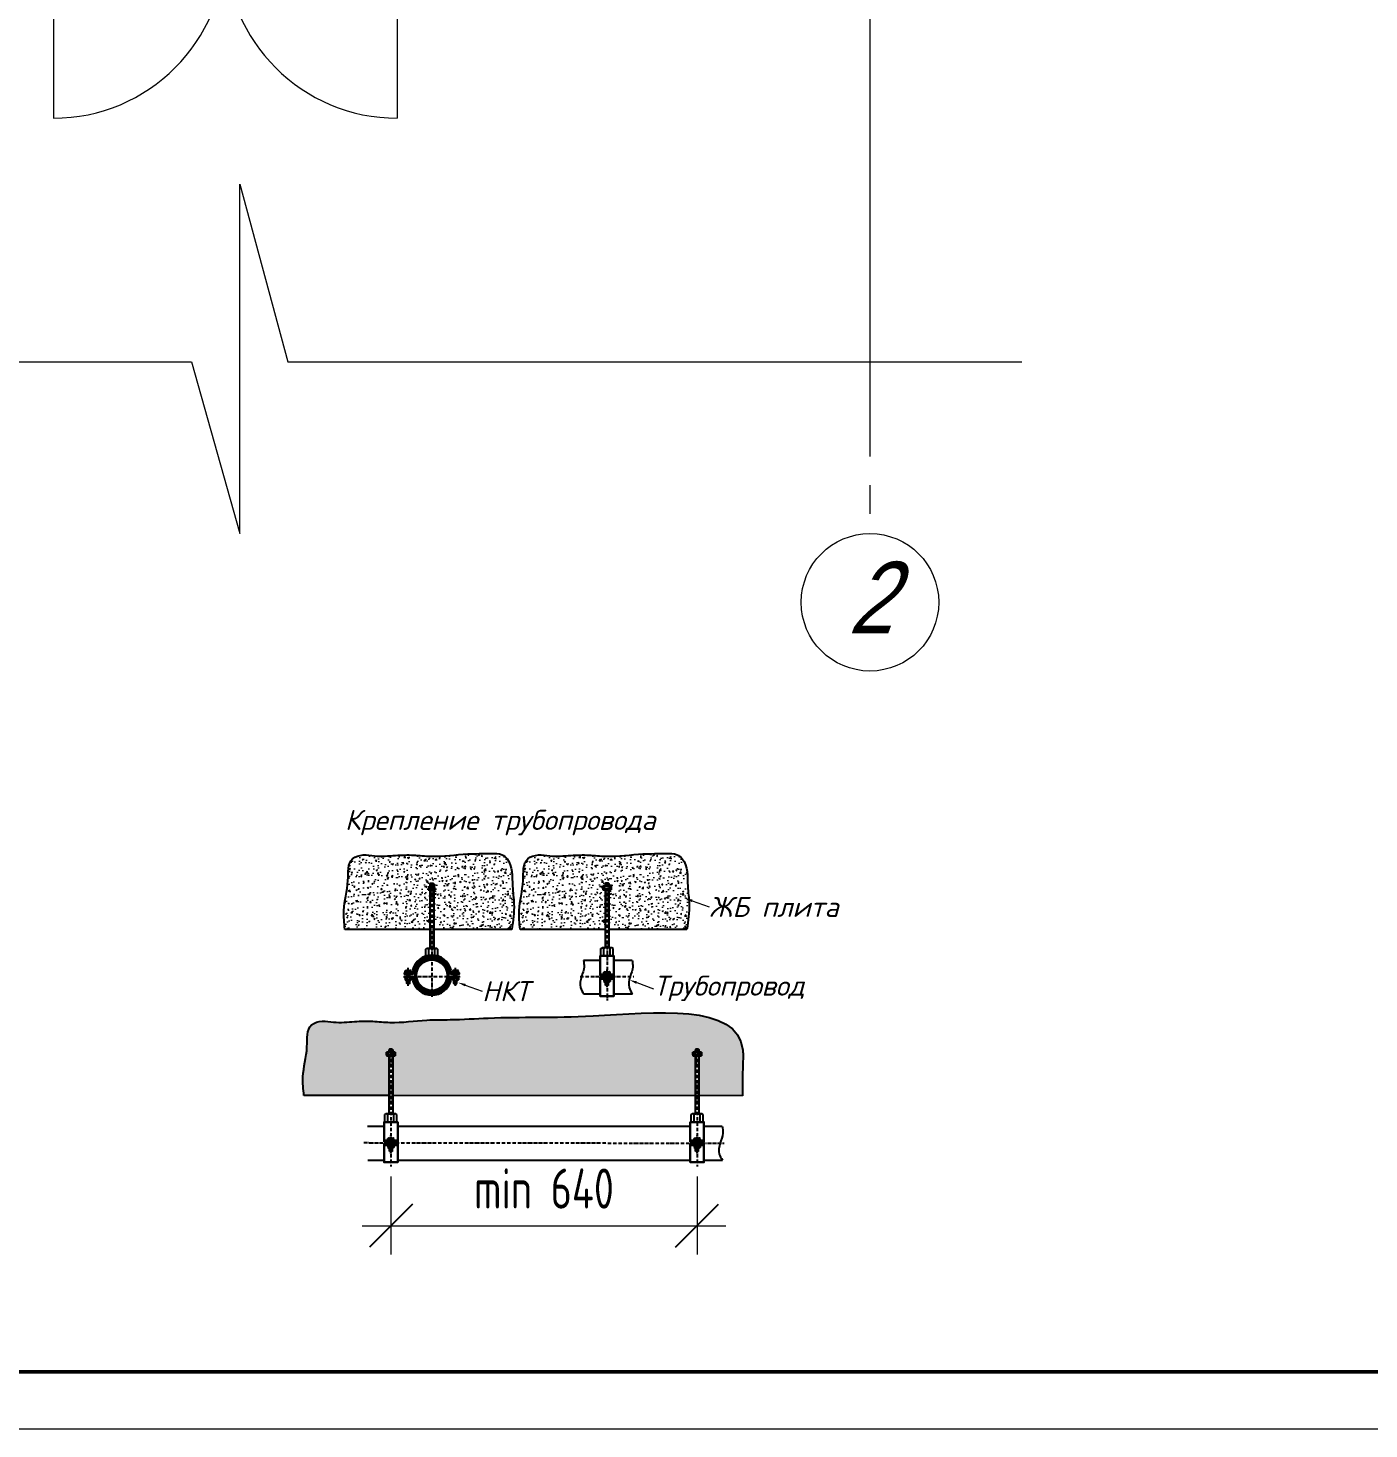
# Model space of a CAD drawing. Header units: millimetres. Extents: x 30169 to 203393, y 1026 to 13462.
# Drawn here: x 60507 to 65188, y 1026 to 5917 of the extents above; entities that cross this region are included whole.
import ezdxf
from ezdxf import colors
from ezdxf.entities.mleader import LeaderData, LeaderLine
from ezdxf.math import Vec2, Vec3

# ---------------------------------------------------------------- set-up
doc = ezdxf.new("R2010")
doc.units = ezdxf.units.MM
for name, pattern in [('ACAD_ISO10W100', [18.5, 12, -3, 0.5, -3]), ('CENTER', [50.8, 31.75, -6.35, 6.35, -6.35]), ('CONTINUA', [0]), ('DASHED', [7, 5, -2, 0]), ('LTYPE_5', [1100, 800, -100, 100, -100])]:
    doc.linetypes.add(name, pattern=pattern)
doc.layers.add('4.4.4._Сэндвич', color=252, linetype='Continuous', lineweight=53)
doc.layers.add('RC-Выноски', color=7, linetype='Continuous', lineweight=0)
for name, color, linetype in [('BORU', 9, 'Continuous'), ('SM_kelepçe', 2, 'Continuous'), ('АГПТ', 7, 'Continuous'), ('ось', 8, 'ACAD_ISO10W100')]:
    doc.layers.add(name, color=color, linetype=linetype)
doc.layers.add('Общий01', color=18, linetype='Continuous', lineweight=13, true_color=0x000000)
doc.layers.add('Стена', color=18, linetype='Continuous', lineweight=50, true_color=0x000000)
doc.styles.add('ARIALUNICODEMS', font='ARIALUNI.ttf')
doc.styles.add('RubezhCAD', font='arial.ttf', dxfattribs={"width": 0.8})
doc.styles.add('simplex', font='simplex.shx', dxfattribs={"width": 0.7})
doc.styles.get("Standard").update_dxf_attribs({"font": 'arial.ttf'})
doc.styles.add('Архитектурный', font='isocpeui.ttf')
doc.dimstyles.new('krilca', dxfattribs={"dimscale": 0, "dimtxt": 180, "dimasz": 150, "dimexe": 100, "dimexo": 50, "dimgap": 60, "dimtad": 1, "dimdec": 0, "dimdsep": 46, "dimtxsty": 'simplex', "dimblk": 'OBLIQUE', "dimcen": 0, "dimdle": 100, "dimclrd": 256, "dimclre": 256, "dimclrt": 256, "dimaunit": 1, "dimadec": 0, "dimazin": 0, "dimtfac": 1, "dimtdec": 0, "dimtmove": 1, "dimatfit": 3, "dimldrblk": 'OPEN30', "dimfxl": 100, "dimlwd": -1, "dimlwe": -1, "dimarcsym": 0})

# ---------------------------------------------------------------- blocks, each defined once
blk = doc.blocks.new('крос2эт')
at = {"layer": 'АГПТ', "color": 252, "lineweight": 15}
for points in [[(-465901.6, 517167.1), (-465901.6, 514565.7), (-466501.5, 514397.8), (-465282.2, 514397.8), (-465901.6, 514229.8), (-465901.6, 510456.7)], [(-470870.9, 510536.5), (-468269.5, 510536.5), (-468101.5, 509936.5), (-468101.5, 511155.9), (-467933.6, 510536.5), (-465371.3, 510536.5)]]:
    blk.add_lwpolyline(points, dxfattribs=at)
at = {"layer": 'Общий01', "color": 252, "linetype": 'LTYPE_5', "lineweight": 15}
blk.add_line((-465901.5, 517605.9), (-465901.5, 509936.5), dxfattribs=at)
at = {"layer": 'Общий01', "color": 252, "linetype": 'Continuous', "lineweight": 15}
blk.add_circle((-465901.5, 509696.6), 239.9, dxfattribs=at)
at = {"layer": 'Стена', "color": 252, "linetype": 'Continuous', "lineweight": 15}
for p, q in [((-468751.5, 511986.6), (-468751.5, 511386.6)), ((-467551.5, 511986.6), (-467551.5, 511386.6))]:
    blk.add_line(p, q, dxfattribs=at)
for centre, start, end in [((-468751.5, 511986.6), 270, 0), ((-467551.5, 511986.6), 180, 270)]:
    blk.add_arc(centre, 600, start, end, dxfattribs=at)
at = {"layer": 'Общий01', "color": 252, "linetype": 'Continuous', "lineweight": 15, "style": 'ARIALUNICODEMS', "oblique": 20, "width": 0.8}
blk.add_text('2', height=250, rotation=360, dxfattribs=at).set_placement((-465979.2, 509587.8))
blk = doc.blocks.new('*U302')
at = {"lineweight": 0}
blk.add_lwpolyline([(-415, -5), (5, -5), (5, 292), (-415, 292)], close=True, dxfattribs=at)
at = {"color": 0, "linetype": 'Continuous', "lineweight": 50}
blk.add_lwpolyline([(-395, 287), (0, 287), (0, 0), (-395, 0)], close=True, dxfattribs=at)
blk = doc.blocks.new('НКТ')
at = {"layer": 'BORU'}
for radius in [533, 485]:
    blk.add_circle((5330585, 929070), radius, dxfattribs=at)
at = {"layer": 'SM_kelepçe', "color": 250, "linetype": 'ByBlock', "ltscale": 0.2}
for p, q in [((5330393, 929895), (5330429, 929916)), ((5330741, 929916), (5330429, 929916)), ((5330777, 929895), (5330741, 929916)), ((5330393, 929645), (5330393, 929895)), ((5330489, 929676), (5330489, 929895)), ((5330681, 929668), (5330681, 929895)), ((5330777, 929645), (5330777, 929895)), ((5329739, 929211), (5329757, 929221)), ((5329739, 929154), (5329739, 929211)), ((5329739, 929154), (5329931, 929154)), ((5329757, 929221), (5329913, 929221)), ((5329787, 929154), (5329787, 929211)), ((5329787, 929034), (5329787, 929106)), ((5329799, 929034), (5329799, 929106)), ((5329871, 929034), (5329871, 929106)), ((5329883, 929155), (5329883, 929211)), ((5329883, 929034), (5329883, 929106)), ((5329931, 929211), (5329913, 929221)), ((5329931, 929154), (5329931, 929211)), ((5329998, 929219), (5329969, 929226)), ((5330062, 929202), (5330033, 929210)), ((5331109, 929202), (5331138, 929210)), ((5331173, 929219), (5331202, 929226)), ((5331239, 929211), (5331257, 929221)), ((5331239, 929154), (5331239, 929211)), ((5331431, 929154), (5331239, 929154)), ((5331413, 929221), (5331257, 929221)), ((5331287, 929155), (5331287, 929211)), ((5331287, 929034), (5331287, 929106)), ((5331299, 929034), (5331299, 929106)), ((5331371, 929034), (5331371, 929106)), ((5331383, 929154), (5331383, 929211)), ((5331383, 929034), (5331383, 929106)), ((5331431, 929211), (5331413, 929221)), ((5331431, 929154), (5331431, 929211)), ((5329739, 928976), (5329757, 928986)), ((5329739, 928976), (5329739, 928920)), ((5329739, 928920), (5329757, 928909)), ((5329913, 928986), (5329757, 928986)), ((5329913, 928909), (5329757, 928909)), ((5329787, 928976), (5329787, 928920)), ((5329787, 928806), (5329787, 928909)), ((5329799, 928794), (5329787, 928806)), ((5329799, 928794), (5329799, 928909)), ((5329871, 928794), (5329799, 928794)), ((5329871, 928794), (5329871, 928909)), ((5329883, 928806), (5329871, 928794)), ((5329883, 928976), (5329883, 928920)), ((5329883, 928806), (5329883, 928909)), ((5329931, 928976), (5329913, 928986)), ((5329931, 928920), (5329913, 928909)), ((5329931, 928976), (5329931, 928920)), ((5329998, 928922), (5329969, 928914)), ((5330062, 928938), (5330033, 928930)), ((5331109, 928938), (5331138, 928930)), ((5331173, 928922), (5331202, 928914)), ((5331239, 928976), (5331257, 928986)), ((5331239, 928976), (5331239, 928920)), ((5331239, 928920), (5331257, 928909)), ((5331257, 928986), (5331413, 928986)), ((5331257, 928909), (5331413, 928909)), ((5331287, 928976), (5331287, 928920)), ((5331287, 928806), (5331287, 928909)), ((5331287, 928806), (5331299, 928794)), ((5331299, 928794), (5331299, 928909)), ((5331299, 928794), (5331371, 928794)), ((5331371, 928794), (5331371, 928909)), ((5331371, 928794), (5331383, 928806)), ((5331383, 928976), (5331383, 928920)), ((5331383, 928806), (5331383, 928909)), ((5331431, 928976), (5331413, 928986)), ((5331431, 928920), (5331413, 928909)), ((5331431, 928976), (5331431, 928920))]:
    blk.add_line(p, q, dxfattribs=at)
at = {"layer": 'SM_kelepçe', "color": 250, "linetype": 'CENTER', "ltscale": 0.2}
for p, q in [((5329835, 928735), (5329835, 929302)), ((5331335, 928735), (5331335, 929302))]:
    blk.add_line(p, q, dxfattribs=at)
at = {"layer": 'SM_kelepçe', "color": 250, "linetype": 'ByBlock', "ltscale": 0.2}
blk.add_lwpolyline([(5331192, 929142), (5331455, 929142), (5331455, 929106), (5331192, 929106, -0.377259), (5331151, 929143, 0.879723), (5330020, 929143, -0.377259), (5329978, 929106), (5329715, 929106), (5329715, 929142), (5329978, 929142, 0.377259), (5329984, 929147, -0.879723), (5331186, 929147, 0.377259)], format="xyb", close=True, dxfattribs=at)
blk.add_lwpolyline([(5331455, 928998), (5331192, 928998, 0.377259), (5331186, 928993, -0.879724), (5329984, 928993, 0.377259), (5329978, 928998), (5329715, 928998), (5329715, 929034), (5329978, 929034, -0.377259), (5330020, 928997, 0.879724), (5331151, 928997, -0.377259), (5331192, 929034), (5331455, 929034), (5331455, 928998)], format="xyb", dxfattribs=at)
for points in [[(5329733, 929154), (5329937, 929154), (5329937, 929142), (5329733, 929142)], [(5331437, 929154), (5331233, 929154), (5331233, 929142), (5331437, 929142)], [(5329733, 928998), (5329937, 928998), (5329937, 928986), (5329733, 928986)], [(5331437, 928998), (5331233, 928998), (5331233, 928986), (5331437, 928986)]]:
    blk.add_lwpolyline(points, close=True, dxfattribs=at)
for centre, radius, start, end in [((5330429, 929819), 97, 51.7868, 90), ((5330585, 929684), 232, 65.5673, 114.4327), ((5330741, 929819), 97, 90, 128.2132), ((5330585, 929070), 636, 14.1825, 165.8174), ((5330585, 929070), 540, 14.1825, 165.8175), ((5329757, 929173), 48.5, 51.7868, 90), ((5329835, 929105), 116, 65.5673, 114.4327), ((5329913, 929173), 48.5, 90, 128.2132), ((5331257, 929173), 48.5, 51.7868, 90), ((5331335, 929105), 116, 65.5673, 114.4327), ((5331413, 929173), 48.5, 90, 128.2132), ((5329757, 928938), 48.5, 51.7868, 90), ((5329757, 928958), 48.5, 270, 308.2132), ((5329835, 928870), 116, 65.5673, 114.4327), ((5329835, 929025), 116, 245.5673, 294.4327), ((5329913, 928938), 48.5, 90, 128.2132), ((5329913, 928958), 48.5, 231.7868, 270), ((5330585, 929070), 636, 194.1825, 345.8175), ((5330585, 929070), 540, 194.1825, 345.8175), ((5331257, 928938), 48.5, 51.7868, 90), ((5331257, 928958), 48.5, 270, 308.2132), ((5331335, 928870), 116, 65.5673, 114.4327), ((5331335, 929025), 116, 245.5673, 294.4327), ((5331413, 928938), 48.5, 90, 128.2132), ((5331413, 928958), 48.5, 231.7868, 270)]:
    blk.add_arc(centre, radius, start, end, dxfattribs=at)
blk = doc.blocks.new('_OBLIQUE')
at = {"color": 0, "linetype": 'ByBlock'}
blk.add_line((-0.5, -0.5), (0.5, 0.5), dxfattribs=at)
blk = doc.blocks.new('*D332')
at = {"layer": 'Defpoints', "color": 0, "linetype": 'Continuous', "transparency": 16777216}
for p in [(61774, 1957.6), (62842.8, 1957.6), (62842.8, 1735.7)]:
    blk.add_point(p, dxfattribs=at)
at = {"layer": 'АГПТ', "color": 42, "linetype": 'Continuous', "lineweight": 5, "transparency": 16777216}
for p, q in [((61774, 1907.6), (61774, 1635.7)), ((62842.8, 1907.6), (62842.8, 1635.7)), ((61674, 1735.7), (62942.8, 1735.7))]:
    blk.add_line(p, q, dxfattribs=at)
at = {"layer": 'АГПТ', "color": 42, "linetype": 'Continuous', "lineweight": 5, "transparency": 16777216, "xscale": 150, "yscale": 150, "zscale": 150, "rotation": 180}
blk.add_blockref('_OBLIQUE', (61774, 1735.7), dxfattribs=at)
at = {"layer": 'АГПТ', "color": 42, "linetype": 'Continuous', "lineweight": 5, "transparency": 16777216, "xscale": 150, "yscale": 150, "zscale": 150}
blk.add_blockref('_OBLIQUE', (62842.8, 1735.7), dxfattribs=at)
at = {"layer": 'АГПТ', "color": 42, "linetype": 'Continuous', "lineweight": 5, "transparency": 16777216, "insert": (62308.4, 1865.7), "char_height": 180, "attachment_point": 5, "style": 'simplex'}
blk.add_mtext('{\\H0.77778x;min 640}', dxfattribs=at)
blk = doc.blocks.new('_Open30')
at = {"color": 0, "linetype": 'ByBlock', "lineweight": -2}
for p, q in [((-1, 0.268), (0, 0)), ((0, 0), (-1, -0.268)), ((0, 0), (-1, 0))]:
    blk.add_line(p, q, dxfattribs=at)
blk = doc.blocks.new('монтBTH')
at = {"layer": 'RC-Выноски'}
ml = blk.add_multileader_mtext('Standard', dxfattribs=at)
ml.set_content('плита перекрытия', color=256, style='RubezhCAD')
ml.set_leader_properties()
ml.build(insert=Vec2(0, 0))
ml.multileader.update_dxf_attribs({"text_left_attachment_type": 2, "dogleg_length": 2, "arrow_head_size": 400, "scale": 100})
ctx = ml.context
ctx.base_point, ctx.scale, ctx.char_height, ctx.arrow_head_size, ctx.landing_gap_size, ctx.plane_origin = Vec3(4840785, -930815), 100, 250, 400, 100, Vec3(4361989, -1118802)
ctx.left_attachment, ctx.text_align_type = 2, 1
notes = []
notes.append((ctx, [(1, (1, 1, 0), (4843511, -930815), (-1, 0), 200, [(0, [(4843857, -932126)], 0, [])])]))
ctx.mtext.insert, ctx.mtext.width, ctx.mtext.alignment, ctx.mtext.flow_direction = Vec3(4842048, -930655), 2861.91, 2, 5
ml = blk.add_multileader_mtext('Standard', dxfattribs=at)
ml.set_content('труба гофрированная', color=256, style='RubezhCAD')
ml.set_leader_properties()
ml.build(insert=Vec2(0, 0))
ml.multileader.update_dxf_attribs({"text_left_attachment_type": 2, "dogleg_length": 2, "arrow_head_size": 400, "scale": 100})
ctx = ml.context
ctx.base_point, ctx.scale, ctx.char_height, ctx.arrow_head_size, ctx.landing_gap_size, ctx.plane_origin = Vec3(4840290, -934409), 100, 250, 400, 100, Vec3(4361989, -1122393)
ctx.left_attachment, ctx.text_align_type = 2, 1
notes.append((ctx, [(1, (1, 1, 0), (4843511, -934406), (-1, 0), 200, [(0, [(4843857, -933478)], 0, [])])]))
ctx.mtext.insert, ctx.mtext.width, ctx.mtext.alignment, ctx.mtext.flow_direction = Vec3(4841800, -934244), 2861.91, 2, 5
ml = blk.add_multileader_mtext('Standard', dxfattribs=at)
ml.set_content('скоба крепежная', color=256, style='RubezhCAD')
ml.set_leader_properties()
ml.build(insert=Vec2(0, 0))
ml.multileader.update_dxf_attribs({"text_left_attachment_type": 2, "dogleg_length": 2, "arrow_head_size": 400, "scale": 100})
ctx = ml.context
ctx.base_point, ctx.scale, ctx.char_height, ctx.arrow_head_size, ctx.landing_gap_size, ctx.plane_origin = Vec3(4840942, -935134), 100, 250, 400, 100, Vec3(4361989, -1123118)
ctx.left_attachment, ctx.text_align_type = 2, 1
notes.append((ctx, [(1, (1, 1, 0), (4843511, -935131), (-1, 0), 200, [(0, [(4844253, -933754)], 0, [])])]))
ctx.mtext.insert, ctx.mtext.width, ctx.mtext.alignment, ctx.mtext.flow_direction = Vec3(4842127, -934971), 2861.91, 2, 5
ml = blk.add_multileader_mtext('Standard', dxfattribs=at)
ml.set_content('Извещатель пожарный дымовой', color=256, style='RubezhCAD')
ml.set_leader_properties()
ml.build(insert=Vec2(0, 0))
ml.multileader.update_dxf_attribs({"text_left_attachment_type": 2, "dogleg_length": 2, "arrow_head_size": 400, "scale": 100})
ctx = ml.context
ctx.base_point, ctx.scale, ctx.char_height, ctx.arrow_head_size, ctx.landing_gap_size, ctx.plane_origin = Vec3(4844143, -935339), 100, 250, 400, 100, Vec3(4365549, -1123118)
ctx.left_attachment, ctx.text_align_type = 2, 1
notes.append((ctx, [(1, (1, 1, 0), (4847071, -935131), (-1, 0), 200, [(0, [(4846626, -933853)], 0, [])])]))
ctx.mtext.insert, ctx.mtext.width, ctx.mtext.alignment, ctx.mtext.flow_direction = Vec3(4845507, -934971), 2861.91, 2, 5
for ctx, leaders in notes:
    for number, flags, end, landing, length, lines in leaders:
        leader = LeaderData()
        leader.index, (leader.has_last_leader_line, leader.has_dogleg_vector, leader.attachment_direction) = number, flags
        leader.last_leader_point, leader.dogleg_vector, leader.dogleg_length = Vec3(end), Vec3(landing), length
        for number, points, colour, breaks in lines:
            line = LeaderLine()
            line.index, line.vertices, line.color, line.breaks = number, Vec3.list(points), colors.encode_raw_color(colour), breaks
            leader.lines.append(line)
        ctx.leaders.append(leader)

msp = doc.modelspace()

# ---------------------------------------------------------------- hatches: boundary and pattern name
at = {"layer": 'АГПТ', "linetype": 'ByBlock', "lineweight": 5, "true_color": 0x636466}
h = msp.add_hatch(dxfattribs=at)
h.set_pattern_fill('AR-CONC', color=251, scale=6.5856)
h.set_pattern_definition([(50, (-221993.73, -54973.2), (47.2358866, -4.1326046), [4.9392, -54.3312]), (355, (-221993.73, -54973.2), (-9.137608, 49.536365), [3.95136, -43.46496]), (100.451444, (-221989.792, -54973.545), (38.0982786, 45.40376), [4.197674, -46.174415]), (46.1842, (-221993.73, -54960.03), (70.284245, -10.900438), [7.4088, -81.4968]), (96.635635, (-221987.87, -54960.94), (61.553097, 64.151555), [6.296515, -69.261661]), (351.184164, (-221993.73, -54960.03), (61.553097, 64.151555), [5.92704, -65.19744]), (21, (-221987.143, -54963.323), (39.309911, -26.5148697), [4.9392, -54.3312]), (326, (-221987.143, -54963.323), (16.0237745, 47.755481), [3.95136, -43.46496]), (71.451445, (-221983.867, -54965.53), (55.333685, 21.2406116), [4.197674, -46.174415]), (37.5, (-221993.729, -54973.201), (0.8007994, 21.9230576), [0, -42.938112, 0, -44.12352, 0, -43.6296]), (7.5, (-221993.729, -54973.2), (17.3247075, 25.9743777), [0, -25.156992, 0, -41.950272, 0, -16.62864]), (327.5, (-222008.415, -54973.201), (35.1554104, -1.4853736), [0, -16.464, 0, -51.36768, 0, -68.16096]), (317.5, (-222015, -54973.2), (38.4063084, 6.5925137), [0, -21.4032, 0, -34.113408, 0, -48.40416])])
edge = h.paths.add_edge_path()
edge.add_spline(control_points=[(62196.1, 2770.5), (62200.4, 2800.3), (62207.6, 2850.7), (62194.6, 2931.3), (62201, 3000.2), (62158.1, 3036.7), (62108.2, 3034.4), (62026.9, 3036), (61936.4, 3021), (61852.6, 3031.5), (61787.2, 3029), (61727.6, 3023.2), (61678.2, 3033.6), (61620.6, 3016.8), (61629.7, 2926.1), (61605.3, 2850.4), (61611.2, 2792.6), (61613.5, 2770.5)], knot_values=[0, 0, 0, 0, 813.20614, 1373.258786, 2267.598019, 2471.230575, 2825.518475, 3562.642134, 4740.096528, 5283.9821, 5863.401899, 6530.876351, 6895.046853, 7253.742669, 7962.297044, 8925.692749, 9523.839722, 9523.839722, 9523.839722, 9523.839722], degree=3, periodic=0)
edge.add_line((61613.5, 2770.5), (61910.2, 2770.5))
edge.add_line((61910.2, 2770.5), (61910.2, 2908.8))
edge.add_line((61910.2, 2908.8), (61904, 2908.8))
edge.add_line((61904, 2908.8), (61904, 2912.8))
edge.add_line((61904, 2912.8), (61908, 2912.8))
edge.add_line((61908, 2912.8), (61908, 2920.8))
edge.add_line((61908, 2920.8), (61910.2, 2920.8))
edge.add_line((61910.2, 2920.8), (61910.2, 2929))
edge.add_line((61910.2, 2929), (61911.9, 2930.7))
edge.add_line((61911.9, 2930.7), (61921.8, 2930.7))
edge.add_line((61921.8, 2930.7), (61923.4, 2929))
edge.add_line((61923.4, 2929), (61923.4, 2920.8))
edge.add_line((61923.4, 2920.8), (61925.6, 2920.8))
edge.add_line((61925.6, 2920.8), (61925.6, 2912.8))
edge.add_line((61925.6, 2912.8), (61929.6, 2912.8))
edge.add_line((61929.6, 2912.8), (61929.6, 2908.8))
edge.add_line((61929.6, 2908.8), (61923.4, 2908.8))
edge.add_line((61923.4, 2908.8), (61923.4, 2770.5))
edge.add_line((61923.4, 2770.5), (62196.1, 2770.5))
h = msp.add_hatch(dxfattribs=at)
h.set_pattern_fill('AR-CONC', color=251, scale=6.5856)
h.set_pattern_definition([(50, (-221382.257, -54973.2), (47.2358866, -4.1326046), [4.9392, -54.3312]), (355, (-221382.257, -54973.2), (-9.137608, 49.536365), [3.95136, -43.46496]), (100.451444, (-221378.32, -54973.545), (38.0982786, 45.40376), [4.197674, -46.174415]), (46.1842, (-221382.257, -54960.03), (70.284245, -10.900438), [7.4088, -81.4968]), (96.635635, (-221376.4, -54960.94), (61.553097, 64.151555), [6.296515, -69.261661]), (351.184164, (-221382.26, -54960.03), (61.553097, 64.151555), [5.92704, -65.19744]), (21, (-221375.67, -54963.323), (39.309911, -26.5148697), [4.9392, -54.3312]), (326, (-221375.67, -54963.323), (16.0237745, 47.755481), [3.95136, -43.46496]), (71.451445, (-221372.395, -54965.53), (55.333685, 21.2406116), [4.197674, -46.174415]), (37.5, (-221382.257, -54973.201), (0.8007994, 21.9230576), [0, -42.938112, 0, -44.12352, 0, -43.6296]), (7.5, (-221382.257, -54973.2), (17.3247075, 25.9743777), [0, -25.156992, 0, -41.950272, 0, -16.62864]), (327.5, (-221396.943, -54973.201), (35.1554104, -1.4853736), [0, -16.464, 0, -51.36768, 0, -68.16096]), (317.5, (-221403.528, -54973.2), (38.4063084, 6.5925137), [0, -21.4032, 0, -34.113408, 0, -48.40416])])
edge = h.paths.add_edge_path()
edge.add_line((62519.5, 2920.8), (62521.7, 2920.8))
edge.add_line((62521.7, 2920.8), (62521.7, 2929))
edge.add_line((62521.7, 2929), (62523.4, 2930.7))
edge.add_line((62523.4, 2930.7), (62533.2, 2930.7))
edge.add_line((62533.2, 2930.7), (62534.9, 2929))
edge.add_line((62534.9, 2929), (62534.9, 2920.8))
edge.add_line((62534.9, 2920.8), (62537.1, 2920.8))
edge.add_line((62537.1, 2920.8), (62537.1, 2912.8))
edge.add_line((62537.1, 2912.8), (62541.1, 2912.8))
edge.add_line((62541.1, 2912.8), (62541.1, 2908.8))
edge.add_line((62541.1, 2908.8), (62534.9, 2908.8))
edge.add_line((62534.9, 2908.8), (62534.9, 2770.5))
edge.add_line((62534.9, 2770.5), (62807.5, 2770.5))
edge.add_spline(control_points=[(62807.5, 2770.5), (62811.8, 2800.3), (62819.1, 2850.7), (62806.1, 2931.3), (62812.5, 3000.2), (62769.6, 3036.7), (62719.7, 3034.4), (62638.3, 3036), (62547.9, 3021), (62464, 3031.5), (62398.6, 3029), (62339.1, 3023.2), (62289.7, 3033.6), (62232, 3016.8), (62241.2, 2926.1), (62216.7, 2850.4), (62222.7, 2792.6), (62225, 2770.5)], knot_values=[0, 0, 0, 0, 1355.343567, 2288.764643, 3779.330031, 4118.717625, 4709.197459, 5937.73689, 7900.16088, 8806.636833, 9772.336498, 10884.793919, 11491.744755, 12089.571115, 13270.495074, 14876.154581, 15873.066204, 15873.066204, 15873.066204, 15873.066204], degree=3, periodic=0)
edge.add_line((62225, 2770.5), (62521.7, 2770.5))
edge.add_line((62521.7, 2770.5), (62521.7, 2908.8))
edge.add_line((62521.7, 2908.8), (62515.5, 2908.8))
edge.add_line((62515.5, 2908.8), (62515.5, 2912.8))
edge.add_line((62515.5, 2912.8), (62519.5, 2912.8))
edge.add_line((62519.5, 2912.8), (62519.5, 2920.8))
at = {"layer": 'АГПТ', "linetype": 'Continuous', "lineweight": 5}
h = msp.add_hatch(dxfattribs=at)
h.set_pattern_fill('AR-CONC', color=252, scale=6.5856)
h.set_pattern_definition([(50, (-521807.304, -99950.03), (47.2358866, -4.1326046), [4.9392, -54.3312]), (355, (-521807.304, -99950.03), (-9.137608, 49.536365), [3.95136, -43.46496]), (100.4514445, (-521803.367, -99950.376), (38.0982786, 45.40376), [4.197674, -46.174415]), (46.1842, (-521807.304, -99936.86), (70.284245, -10.900438), [7.4088, -81.4968]), (96.635635, (-521801.446, -99937.77), (61.553097, 64.1515546), [6.296515, -69.261661]), (351.184164, (-521807.3, -99936.86), (61.553097, 64.1515545), [5.92704, -65.19744]), (21, (-521800.718, -99940.153), (39.3099108, -26.5148697), [4.9392, -54.3312]), (326, (-521800.72, -99940.153), (16.0237745, 47.7554814), [3.95136, -43.46496]), (71.451445, (-521797.44, -99942.362), (55.333685, 21.2406116), [4.197674, -46.174415]), (37.5, (-521807.304, -99950.031), (0.80079943, 21.92305764), [0, -42.938112, 0, -44.12352, 0, -43.6296]), (7.5, (-521807.304, -99950.03), (17.3247075, 25.9743777), [0, -25.156992, 0, -41.950272, 0, -16.62864]), (327.5, (-521821.99, -99950.031), (35.15541036, -1.48537363), [0, -16.464, 0, -51.36768, 0, -68.16096]), (317.5, (-521828.575, -99950.03), (38.4063084, 6.5925137), [0, -21.4032, 0, -34.113408, 0, -48.40416])])
edge = h.paths.add_edge_path()
edge.add_line((62836.3, 2327.4), (62828, 2327.4))
edge.add_line((62828, 2327.4), (62828, 2330.8))
edge.add_line((62828, 2330.8), (62828, 2340.7))
edge.add_line((62828, 2340.7), (62836.3, 2340.7))
edge.add_line((62836.3, 2340.7), (62836.3, 2350.6))
edge.add_line((62836.3, 2350.6), (62849.4, 2350.6))
edge.add_line((62849.4, 2350.6), (62849.4, 2340.7))
edge.add_line((62849.4, 2340.7), (62857.7, 2340.7))
edge.add_line((62857.7, 2340.7), (62857.7, 2330.8))
edge.add_line((62857.7, 2330.8), (62857.7, 2327.4))
edge.add_line((62857.7, 2327.4), (62849.4, 2327.4))
edge.add_line((62849.4, 2327.4), (62849.4, 2189.3))
edge.add_line((62849.4, 2189.3), (63001.2, 2189.1))
edge.add_spline(control_points=[(63001.2, 2189.1), (63001.1, 2224.6), (63000.9, 2277.3), (63014.2, 2519.3), (62488, 2454.5), (62194.6, 2467.3), (61997.6, 2454.3), (61883.5, 2455.8), (61793.7, 2441), (61709.7, 2451.5), (61644.3, 2449), (61584.7, 2443.2), (61535.4, 2453.6), (61477.7, 2436.8), (61486.9, 2346.1), (61462.4, 2270.4), (61468.4, 2212.6), (61470.6, 2190.5)], knot_values=[0, 0, 0, 0, 982.76219, 1458.328426, 6344.319842, 9678.178785, 10893.162643, 11630.286302, 12807.740696, 13351.626268, 13931.046067, 14598.520519, 14962.691021, 15321.386837, 16029.941212, 16993.336917, 17591.48389, 17591.48389, 17591.48389, 17591.48389], degree=3, periodic=0)
edge.add_line((61470.6, 2190.5), (61767.4, 2190.5))
edge.add_line((61767.4, 2190.5), (61767.4, 2328.8))
edge.add_line((61767.4, 2328.8), (61759.2, 2328.8))
edge.add_line((61759.2, 2328.8), (61759.2, 2332.2))
edge.add_line((61759.2, 2332.2), (61759.2, 2342.1))
edge.add_line((61759.2, 2342.1), (61767.4, 2342.1))
edge.add_line((61767.4, 2342.1), (61767.4, 2352))
edge.add_line((61767.4, 2352), (61780.6, 2352))
edge.add_line((61780.6, 2352), (61780.6, 2342.1))
edge.add_line((61780.6, 2342.1), (61788.8, 2342.1))
edge.add_line((61788.8, 2342.1), (61788.8, 2332.2))
edge.add_line((61788.8, 2332.2), (61788.8, 2328.8))
edge.add_line((61788.8, 2328.8), (61780.6, 2328.8))
edge.add_line((61780.6, 2328.8), (61780.6, 2190.5))
edge.add_line((61780.6, 2190.5), (62836.3, 2189.3))
edge.add_line((62836.3, 2189.3), (62836.3, 2327.4))

# ---------------------------------------------------------------- linework, layer by layer
at = {"lineweight": 30}
for p, q in [((61929.6, 2912.8), (61904, 2912.8)), ((61904, 2912.8), (61904, 2908.8)), ((61925.6, 2920.8), (61908, 2920.8)), ((61908, 2920.8), (61908, 2912.8)), ((61916.8, 2920.8), (61916.8, 2912.8)), ((61925.6, 2920.8), (61925.6, 2912.8)), ((61929.6, 2912.8), (61929.6, 2908.8)), ((62513.5, 2922.1), (62543.1, 2922.1)), ((62513.5, 2912.3), (62513.5, 2922.1)), ((62520.1, 2912.3), (62520.1, 2922.1)), ((62536.5, 2912.3), (62536.5, 2922.1)), ((62543.1, 2912.3), (62543.1, 2922.1)), ((61759.2, 2342.1), (61788.8, 2342.1)), ((61759.2, 2332.2), (61759.2, 2342.1)), ((61765.8, 2332.2), (61765.8, 2342.1)), ((61782.2, 2332.2), (61782.2, 2342.1)), ((61788.8, 2332.2), (61788.8, 2342.1)), ((62828, 2342.1), (62857.7, 2342.1)), ((62828, 2332.2), (62828, 2342.1)), ((62834.6, 2332.2), (62834.6, 2342.1)), ((62851.1, 2332.2), (62851.1, 2342.1)), ((62857.7, 2332.2), (62857.7, 2342.1))]:
    msp.add_line(p, q, dxfattribs=at)
for p, q in [((61904, 2908.8), (61929.6, 2908.8)), ((61911.9, 2930.7), (61910.2, 2929)), ((61910.2, 2929), (61910.2, 2920.8)), ((61923.4, 2929), (61910.2, 2929)), ((61910.2, 2908.8), (61910.2, 2770.5)), ((61921.8, 2930.7), (61911.9, 2930.7)), ((61911.9, 2929), (61911.9, 2920.8)), ((61911.9, 2908.8), (61911.9, 2873)), ((61921.8, 2930.7), (61923.4, 2929)), ((61921.8, 2929), (61921.8, 2920.8)), ((61921.8, 2908.8), (61921.8, 2873)), ((61923.4, 2929), (61923.4, 2920.8)), ((61923.4, 2908.8), (61923.4, 2770.5)), ((62513.5, 2912.3), (62543.1, 2912.3)), ((62513.5, 2912.3), (62513.5, 2908.8)), ((62513.5, 2908.8), (62543.1, 2908.8)), ((62523.4, 2932), (62521.7, 2930.4)), ((62521.7, 2930.4), (62521.7, 2922.1)), ((62534.9, 2930.4), (62521.7, 2930.4)), ((62521.7, 2908.8), (62521.7, 2757.3)), ((62533.2, 2932), (62523.4, 2932)), ((62523.4, 2930.4), (62523.4, 2922.1)), ((62523.4, 2908.8), (62523.4, 2874.4)), ((62533.2, 2932), (62534.9, 2930.4)), ((62533.2, 2930.4), (62533.2, 2922.1)), ((62533.2, 2908.8), (62533.2, 2874.4)), ((62534.9, 2930.4), (62534.9, 2922.1)), ((62534.9, 2908.8), (62534.9, 2757.3)), ((62543.1, 2912.3), (62543.1, 2908.8)), ((61923.4, 2873), (61910.2, 2873)), ((62534.9, 2874.4), (62521.7, 2874.4)), ((61910.2, 2770.5), (61613.5, 2770.5)), ((61910.2, 2770.5), (61910.2, 2703.5)), ((61923.4, 2770.5), (61923.4, 2703.5)), ((62196.1, 2770.5), (61923.4, 2770.5)), ((62521.7, 2770.5), (62225, 2770.5)), ((62521.7, 2757.3), (62521.7, 2706.3)), ((62807.5, 2770.5), (62534.9, 2770.5)), ((62534.9, 2757.3), (62534.9, 2706.3)), ((62446.3, 2663.5), (62504.4, 2663.5)), ((62552.2, 2663.5), (62615.9, 2663.5)), ((62447.8, 2545), (62504.4, 2545)), ((62552.2, 2545), (62617.4, 2545)), ((61769, 2352), (61767.4, 2350.4)), ((61767.4, 2350.4), (61767.4, 2342.1)), ((61780.6, 2350.4), (61767.4, 2350.4)), ((61778.9, 2352), (61769, 2352)), ((61769, 2350.4), (61769, 2342.1)), ((61778.9, 2352), (61780.6, 2350.4)), ((61778.9, 2350.4), (61778.9, 2342.1)), ((61780.6, 2350.4), (61780.6, 2342.1)), ((62837.9, 2352), (62836.3, 2350.4)), ((62836.3, 2350.4), (62836.3, 2342.1)), ((62849.4, 2350.4), (62836.3, 2350.4)), ((62847.8, 2352), (62837.9, 2352)), ((62837.9, 2350.4), (62837.9, 2342.1)), ((62847.8, 2352), (62849.4, 2350.4)), ((62847.8, 2350.4), (62847.8, 2342.1)), ((62849.4, 2350.4), (62849.4, 2342.1)), ((61759.2, 2332.2), (61788.8, 2332.2)), ((61759.2, 2332.2), (61759.2, 2328.8)), ((61759.2, 2328.8), (61788.8, 2328.8)), ((61767.4, 2328.8), (61767.4, 2177.3)), ((61769, 2328.8), (61769, 2294.4)), ((61778.9, 2328.8), (61778.9, 2294.4)), ((61780.6, 2328.8), (61780.6, 2177.3)), ((61788.8, 2332.2), (61788.8, 2328.8)), ((62828, 2332.2), (62857.7, 2332.2)), ((62828, 2332.2), (62828, 2328.8)), ((62828, 2328.8), (62857.7, 2328.8)), ((62836.3, 2328.8), (62836.3, 2177.3)), ((62837.9, 2328.8), (62837.9, 2294.4)), ((62847.8, 2328.8), (62847.8, 2294.4)), ((62849.4, 2328.8), (62849.4, 2177.3)), ((62857.7, 2332.2), (62857.7, 2328.8)), ((61780.6, 2294.4), (61767.4, 2294.4)), ((62849.4, 2294.4), (62836.3, 2294.4)), ((61767.4, 2190.5), (61470.6, 2190.5)), ((61767.4, 2177.3), (61767.4, 2154.6)), ((61767.4, 2177.3), (61767.4, 2126.3)), ((63001.2, 2189.1), (61780.6, 2190.5)), ((61780.6, 2177.3), (61780.6, 2154.6)), ((61780.6, 2177.3), (61780.6, 2126.3)), ((62836.3, 2177.3), (62836.3, 2154.6)), ((62836.3, 2177.3), (62836.3, 2126.3)), ((62849.4, 2177.3), (62849.4, 2154.6)), ((62849.4, 2177.3), (62849.4, 2126.3)), ((61692, 2083.5), (61750.1, 2083.5)), ((61797.8, 2083.5), (62760.9, 2083.5)), ((62760.9, 2083.5), (62819, 2083.5)), ((62866.7, 2083.5), (62930.4, 2083.5)), ((61693.5, 1965), (61750.1, 1965)), ((61797.8, 1965), (62762.4, 1965)), ((62762.4, 1965), (62819, 1965)), ((62866.7, 1965), (62931.9, 1965))]:
    msp.add_line(p, q)
msp.add_arc((61915.4, 2605.9), 57.6, 103.3424, 76.6576)
for points, knots in [([(61613.5, 2770.5), (61611.2, 2792.6), (61605.3, 2850.4), (61629.7, 2926.1), (61620.6, 3016.8), (61678.2, 3033.6), (61727.6, 3023.2), (61787.2, 3029), (61852.6, 3031.5), (61936.4, 3021), (62026.9, 3036), (62108.2, 3034.4), (62158.1, 3036.7), (62201, 3000.2), (62194.6, 2931.3), (62207.6, 2850.7), (62200.4, 2800.3), (62196.1, 2770.5)], [0, 0, 0, 0, 65.652612, 171.394924, 249.165853, 288.536305, 328.50766, 401.769655, 465.366773, 525.063653, 654.301047, 735.20774, 774.09438, 796.445089, 894.607764, 956.079142, 1045.336648, 1045.336648, 1045.336648, 1045.336648]), ([(62225, 2770.5), (62222.7, 2792.6), (62216.7, 2850.4), (62241.2, 2926.1), (62232, 3016.8), (62289.7, 3033.6), (62339.1, 3023.2), (62398.6, 3029), (62464, 3031.5), (62547.9, 3021), (62638.3, 3036), (62719.7, 3034.4), (62769.6, 3036.7), (62812.5, 3000.2), (62806.1, 2931.3), (62819.1, 2850.7), (62811.8, 2800.3), (62807.5, 2770.5)], [0, 0, 0, 0, 65.652612, 171.394924, 249.165853, 288.536305, 328.50766, 401.769655, 465.366773, 525.063653, 654.301047, 735.20774, 774.09438, 796.445089, 894.607764, 956.079142, 1045.336648, 1045.336648, 1045.336648, 1045.336648]), ([(62446.3, 2663.5), (62447.6, 2655.6), (62450.8, 2635.7), (62437.8, 2605.4), (62430.9, 2570.4), (62443, 2552.3), (62447.8, 2545)], [0, 0, 0, 0, 23.453298, 59.513142, 97.376672, 122.884825, 122.884825, 122.884825, 122.884825]), ([(62615.9, 2663.5), (62617.1, 2655.6), (62620.4, 2635.7), (62607.3, 2605.4), (62600.5, 2570.4), (62612.5, 2552.3), (62617.4, 2545)], [0, 0, 0, 0, 23.453298, 59.513142, 97.376672, 122.884825, 122.884825, 122.884825, 122.884825]), ([(61470.6, 2190.5), (61468.4, 2212.6), (61462.4, 2270.4), (61486.9, 2346.1), (61477.7, 2436.8), (61535.4, 2453.6), (61584.7, 2443.2), (61644.3, 2449), (61709.7, 2451.5), (61793.7, 2441), (61883.5, 2455.8), (61997.6, 2454.3), (62194.6, 2467.3), (62488, 2454.5), (63014.2, 2519.3), (63000.9, 2277.3), (63001.1, 2224.6), (63001.2, 2189.1)], [0, 0, 0, 0, 65.652612, 171.394924, 249.165853, 288.536305, 328.50766, 401.769655, 465.366773, 525.063653, 654.301047, 735.20774, 868.564368, 1234.488726, 1770.775144, 1822.973294, 1930.841272, 1930.841272, 1930.841272, 1930.841272]), ([(62930.4, 2083.5), (62931.7, 2075.1), (62934.9, 2054.7), (62922, 2024.1), (62914.7, 1989.2), (62927.1, 1971.8), (62931.9, 1965)], [0, 0, 0, 0, 24.877154, 60.936998, 98.800528, 123.053831, 123.053831, 123.053831, 123.053831])]:
    msp.add_open_spline(points, degree=3, knots=knots)
at = {"layer": 'SM_kelepçe', "color": 250, "linetype": 'ByBlock', "ltscale": 0.2}
for p, q in [((62507.2, 2704), (62511.2, 2706.3)), ((62507.2, 2676.5), (62507.2, 2704)), ((62545.4, 2706.3), (62511.2, 2706.3)), ((62517.8, 2679.9), (62517.8, 2704)), ((62538.8, 2679.1), (62538.8, 2704)), ((62549.4, 2704), (62545.4, 2706.3)), ((62549.4, 2676.5), (62549.4, 2704)), ((62517.8, 2620.6), (62519.7, 2621.8)), ((62517.8, 2614.4), (62517.8, 2620.6)), ((62517.8, 2614.4), (62538.8, 2614.4)), ((62517.8, 2594.8), (62519.7, 2596)), ((62517.8, 2594.8), (62517.8, 2588.7)), ((62519.7, 2621.8), (62536.9, 2621.8)), ((62536.9, 2596), (62519.7, 2596)), ((62523, 2614.4), (62523, 2620.6)), ((62523, 2601.2), (62523, 2609.1)), ((62523, 2594.8), (62523, 2588.7)), ((62524.4, 2601.2), (62524.4, 2609.1)), ((62532.3, 2601.2), (62532.3, 2609.1)), ((62533.6, 2614.5), (62533.6, 2620.6)), ((62533.6, 2601.2), (62533.6, 2609.1)), ((62533.6, 2594.8), (62533.6, 2588.7)), ((62538.8, 2620.6), (62536.9, 2621.8)), ((62538.8, 2594.8), (62536.9, 2596)), ((62538.8, 2614.4), (62538.8, 2620.6)), ((62538.8, 2594.8), (62538.8, 2588.7)), ((62517.8, 2588.7), (62519.7, 2587.5)), ((62536.9, 2587.5), (62519.7, 2587.5)), ((62523, 2576.2), (62523, 2587.5)), ((62524.4, 2574.9), (62523, 2576.2)), ((62524.4, 2574.9), (62524.4, 2587.5)), ((62532.3, 2574.9), (62524.4, 2574.9)), ((62532.3, 2574.9), (62532.3, 2587.5)), ((62533.6, 2576.2), (62532.3, 2574.9)), ((62533.6, 2576.2), (62533.6, 2587.5)), ((62538.8, 2588.7), (62536.9, 2587.5)), ((61752.9, 2124), (61756.9, 2126.3)), ((61752.9, 2096.5), (61752.9, 2124)), ((61791.1, 2126.3), (61756.9, 2126.3)), ((61763.4, 2099.9), (61763.4, 2124)), ((61784.5, 2099.1), (61784.5, 2124)), ((61795, 2124), (61791.1, 2126.3)), ((61795, 2096.5), (61795, 2124)), ((62821.8, 2124), (62825.7, 2126.3)), ((62821.8, 2096.5), (62821.8, 2124)), ((62860, 2126.3), (62825.7, 2126.3)), ((62832.3, 2099.9), (62832.3, 2124)), ((62853.4, 2099.1), (62853.4, 2124)), ((62863.9, 2124), (62860, 2126.3)), ((62863.9, 2096.5), (62863.9, 2124)), ((61763.4, 2040.6), (61765.4, 2041.8)), ((61763.4, 2034.4), (61763.4, 2040.6)), ((61763.4, 2034.4), (61784.5, 2034.4)), ((61763.4, 2014.8), (61765.4, 2016)), ((61763.4, 2014.8), (61763.4, 2008.7)), ((61763.4, 2008.7), (61765.4, 2007.5)), ((61765.4, 2041.8), (61782.5, 2041.8)), ((61782.5, 2016), (61765.4, 2016)), ((61782.5, 2007.5), (61765.4, 2007.5)), ((61768.7, 2034.4), (61768.7, 2040.6)), ((61768.7, 2021.2), (61768.7, 2029.1)), ((61768.7, 2014.8), (61768.7, 2008.7)), ((61768.7, 1996.2), (61768.7, 2007.5)), ((61770, 2021.2), (61770, 2029.1)), ((61770, 1994.9), (61770, 2007.5)), ((61777.9, 2021.2), (61777.9, 2029.1)), ((61777.9, 1994.9), (61777.9, 2007.5)), ((61779.2, 2034.5), (61779.2, 2040.6)), ((61779.2, 2021.2), (61779.2, 2029.1)), ((61779.2, 2014.8), (61779.2, 2008.7)), ((61779.2, 1996.2), (61779.2, 2007.5)), ((61784.5, 2040.6), (61782.5, 2041.8)), ((61784.5, 2014.8), (61782.5, 2016)), ((61784.5, 2008.7), (61782.5, 2007.5)), ((61784.5, 2034.4), (61784.5, 2040.6)), ((61784.5, 2014.8), (61784.5, 2008.7)), ((62832.3, 2040.6), (62834.3, 2041.8)), ((62832.3, 2034.4), (62832.3, 2040.6)), ((62832.3, 2034.4), (62853.4, 2034.4)), ((62832.3, 2014.8), (62834.3, 2016)), ((62832.3, 2014.8), (62832.3, 2008.7)), ((62832.3, 2008.7), (62834.3, 2007.5)), ((62834.3, 2041.8), (62851.4, 2041.8)), ((62851.4, 2016), (62834.3, 2016)), ((62851.4, 2007.5), (62834.3, 2007.5)), ((62837.6, 2034.4), (62837.6, 2040.6)), ((62837.6, 2021.2), (62837.6, 2029.1)), ((62837.6, 2014.8), (62837.6, 2008.7)), ((62837.6, 1996.2), (62837.6, 2007.5)), ((62838.9, 2021.2), (62838.9, 2029.1)), ((62838.9, 1994.9), (62838.9, 2007.5)), ((62846.8, 2021.2), (62846.8, 2029.1)), ((62846.8, 1994.9), (62846.8, 2007.5)), ((62848.1, 2034.5), (62848.1, 2040.6)), ((62848.1, 2021.2), (62848.1, 2029.1)), ((62848.1, 2014.8), (62848.1, 2008.7)), ((62848.1, 1996.2), (62848.1, 2007.5)), ((62853.4, 2040.6), (62851.4, 2041.8)), ((62853.4, 2014.8), (62851.4, 2016)), ((62853.4, 2008.7), (62851.4, 2007.5)), ((62853.4, 2034.4), (62853.4, 2040.6)), ((62853.4, 2014.8), (62853.4, 2008.7)), ((61770, 1994.9), (61768.7, 1996.2)), ((61777.9, 1994.9), (61770, 1994.9)), ((61779.2, 1996.2), (61777.9, 1994.9)), ((62838.9, 1994.9), (62837.6, 1996.2)), ((62846.8, 1994.9), (62838.9, 1994.9)), ((62848.1, 1996.2), (62846.8, 1994.9))]:
    msp.add_line(p, q, dxfattribs=at)
at = {"layer": 'SM_kelepçe', "color": 250, "linetype": 'CENTER', "ltscale": 0.2}
for p, q in [((62528.3, 2568.4), (62528.3, 2630.7)), ((61774, 1988.4), (61774, 2050.7)), ((62842.8, 1988.4), (62842.8, 2050.7))]:
    msp.add_line(p, q, dxfattribs=at)
at = {"layer": 'SM_kelepçe', "color": 250, "linetype": 'ByBlock', "ltscale": 0.2}
for points in [[(62517.1, 2614.4), (62539.5, 2614.4), (62539.5, 2613.1), (62517.1, 2613.1)], [(62517.1, 2597.3), (62539.5, 2597.3), (62539.5, 2596), (62517.1, 2596)], [(61762.8, 2034.4), (61785.2, 2034.4), (61785.2, 2033.1), (61762.8, 2033.1)], [(61762.8, 2017.3), (61785.2, 2017.3), (61785.2, 2016), (61762.8, 2016)], [(62831.6, 2034.4), (62854, 2034.4), (62854, 2033.1), (62831.6, 2033.1)], [(62831.6, 2017.3), (62854, 2017.3), (62854, 2016), (62831.6, 2016)]]:
    msp.add_lwpolyline(points, close=True, dxfattribs=at)
for centre, radius, start, end in [((62511.2, 2695.6), 10.6, 51.7868, 90), ((62528.3, 2680.8), 25.5, 65.5673, 114.4327), ((62545.4, 2695.6), 10.6, 90, 128.2132), ((62519.7, 2616.5), 5.32, 51.7868, 90), ((62519.7, 2590.6), 5.32, 51.7868, 90), ((62528.3, 2609.1), 12.7, 65.5673, 114.4327), ((62528.3, 2583.2), 12.7, 65.5673, 114.4327), ((62536.9, 2616.5), 5.32, 90, 128.2132), ((62536.9, 2590.6), 5.32, 90, 128.2132), ((62519.7, 2592.9), 5.32, 270, 308.2132), ((62528.3, 2600.3), 12.7, 245.5673, 294.4327), ((62536.9, 2592.9), 5.32, 231.7868, 270), ((61756.9, 2115.6), 10.6, 51.7868, 90), ((61774, 2100.8), 25.5, 65.5673, 114.4327), ((61791.1, 2115.6), 10.6, 90, 128.2132), ((62825.7, 2115.6), 10.6, 51.7868, 90), ((62842.8, 2100.8), 25.5, 65.5673, 114.4327), ((62860, 2115.6), 10.6, 90, 128.2132), ((61765.4, 2036.5), 5.32, 51.7868, 90), ((61765.4, 2010.6), 5.32, 51.7868, 90), ((61765.4, 2012.9), 5.32, 270, 308.2132), ((61774, 2029), 12.7, 65.5673, 114.4327), ((61774, 2003.2), 12.7, 65.5673, 114.4327), ((61774, 2020.3), 12.7, 245.5673, 294.4327), ((61782.5, 2036.5), 5.32, 90, 128.2132), ((61782.5, 2010.6), 5.32, 90, 128.2132), ((61782.5, 2012.9), 5.32, 231.7868, 270), ((62834.3, 2036.5), 5.32, 51.7868, 90), ((62834.3, 2010.6), 5.32, 51.7868, 90), ((62834.3, 2012.9), 5.32, 270, 308.2132), ((62842.8, 2029), 12.7, 65.5673, 114.4327), ((62842.8, 2003.2), 12.7, 65.5673, 114.4327), ((62842.8, 2020.3), 12.7, 245.5673, 294.4327), ((62851.4, 2036.5), 5.32, 90, 128.2132), ((62851.4, 2010.6), 5.32, 90, 128.2132), ((62851.4, 2012.9), 5.32, 231.7868, 270)]:
    msp.add_arc(centre, radius, start, end, dxfattribs=at)
at = {"layer": 'АГПТ', "color": 250, "linetype": 'Continuous', "lineweight": 30}
for points in [[(62504.4, 2609.1), (62504.4, 2677.9), (62552.2, 2677.9), (62552.2, 2609.1)], [(62552.2, 2601.2), (62552.2, 2537.7), (62504.4, 2537.7), (62504.4, 2601.2)], [(61750.1, 2029.1), (61750.1, 2097.9), (61797.8, 2097.9), (61797.8, 2029.1)], [(62819, 2029.1), (62819, 2097.9), (62866.7, 2097.9), (62866.7, 2029.1)], [(61797.8, 2021.2), (61797.8, 1957.6), (61750.1, 1957.6), (61750.1, 2021.2)], [(62866.7, 2021.2), (62866.7, 1957.6), (62819, 1957.6), (62819, 2021.2)]]:
    msp.add_lwpolyline(points, dxfattribs=at)
for points in [[(62504.4, 2609.1), (62552.2, 2609.1), (62552.2, 2613.1), (62504.4, 2613.1)], [(62504.4, 2597.3), (62552.2, 2597.3), (62552.2, 2601.2), (62504.4, 2601.2)], [(61750.1, 2029.1), (61797.8, 2029.1), (61797.8, 2033.1), (61750.1, 2033.1)], [(61750.1, 2017.3), (61797.8, 2017.3), (61797.8, 2021.2), (61750.1, 2021.2)], [(62819, 2029.1), (62866.7, 2029.1), (62866.7, 2033.1), (62819, 2033.1)], [(62819, 2017.3), (62866.7, 2017.3), (62866.7, 2021.2), (62819, 2021.2)]]:
    msp.add_lwpolyline(points, close=True, dxfattribs=at)
at = {"layer": 'ось'}
for p, q in [((62528.3, 2935.6), (62528.3, 2522.7)), ((61916.8, 2933.6), (61916.8, 2535.1)), ((62540.7, 2706.3), (62515.9, 2706.3)), ((61850, 2605.9), (61983.6, 2605.9)), ((62434.4, 2605.9), (62622.2, 2605.9)), ((61774, 2355.6), (61774, 1942.7)), ((61774, 2355.6), (61774, 1942.7)), ((62842.8, 2355.6), (62842.8, 1942.7)), ((62842.8, 2355.6), (62842.8, 1942.7)), ((61786.4, 2126.3), (61761.6, 2126.3)), ((62855.2, 2126.3), (62830.4, 2126.3)), ((61680.1, 2025.9), (62749, 2024.4)), ((62749, 2024.4), (62936.7, 2024.4))]:
    msp.add_line(p, q, dxfattribs=at)

# ---------------------------------------------------------------- block references
at = {"xscale": 40, "yscale": 40, "zscale": 40}
msp.add_blockref('*U302', (72920.1, 1226.4), dxfattribs=at)
at = {"layer": '4.4.4._Сэндвич', "color": 1, "lineweight": 0, "xscale": 0.35, "yscale": 0.35, "zscale": 0.35}
msp.add_blockref('монтBTH', (-1614377.5, 328893.4), dxfattribs=at)
at = {"layer": 'АГПТ'}
msp.add_blockref('крос2эт', (529347.7, -505784.4), dxfattribs=at)
at = {"layer": 'АГПТ', "color": 42, "linetype": 'Continuous', "lineweight": 5, "xscale": 0.10976, "yscale": 0.10976, "zscale": 0.10976}
msp.add_blockref('НКТ', (-523168.2, -99364.1), dxfattribs=at)

# ---------------------------------------------------------------- texts
at = {"layer": 'АГПТ', "color": 0, "linetype": 'DASHED', "insert": (61613.8, 3187.7), "char_height": 70, "attachment_point": 1, "style": 'Архитектурный'}
msp.add_mtext_dynamic_manual_height_columns('Крепление трубопровода ', width=5808.093, gutter_width=0.8, heights=[0], dxfattribs=at)

# ---------------------------------------------------------------- dimensions: what is measured, and where the dimension line sits
at = {"layer": 'АГПТ', "color": 42, "linetype": 'Continuous', "lineweight": 5}
dim = msp.add_linear_dim(base=(62842.8, 1735.7), p1=(61774, 1957.6), p2=(62842.8, 1957.6), text='{\\H0.77778x;min 640}', dimstyle='krilca', override={"dimscale": 1, "dimclrd": 42, "dimclre": 42, "dimclrt": 42, "dimlwd": 5, "dimlwe": 5}, dxfattribs=at)
dim.commit()
dim.dimension.update_dxf_attribs({"geometry": '*D332', "text_midpoint": (62308.4, 1865.7)})

# ---------------------------------------------------------------- leaders
at = {"layer": 'АГПТ', "color": 0, "linetype": 'Continuous', "lineweight": 15}
ml = msp.add_multileader_mtext('Standard', dxfattribs=at)
ml.set_content('{\\fISOCPEUR|b0|i1|c204|p34;ЖБ плита}')
ml.set_leader_properties(color=256, linetype='CONTINUA', lineweight=15)
ml.build(insert=Vec2(0, 0))
ml.multileader.update_dxf_attribs({"dogleg_length": 0.36, "arrow_head_size": 27.4})
ctx = ml.context
ctx.base_point, ctx.char_height, ctx.arrow_head_size, ctx.landing_gap_size, ctx.plane_origin = Vec3(62884.7, 2849), 70, 27.4, 0.00988, Vec3(63292.4, 2178.5)
notes = []
notes.append((ctx, [(1, (1, 1, 0), (62884.7, 2849), (1, 0), 0.0395, [(0, [(62800.1, 2879.4)], 0, [])])]))
ctx.mtext.insert, ctx.mtext.flow_direction = Vec3(62884.7, 2884), 5
ml = msp.add_multileader_mtext('Standard', dxfattribs=at)
ml.set_content('{\\fISOCPEUR|b0|i1|c204|p34;Трубопровод}')
ml.set_leader_properties(color=256, linetype='CONTINUA', lineweight=15)
ml.build(insert=Vec2(0, 0))
ml.multileader.update_dxf_attribs({"dogleg_length": 0.36, "arrow_head_size": 27.4})
ctx = ml.context
ctx.base_point, ctx.char_height, ctx.arrow_head_size, ctx.landing_gap_size, ctx.plane_origin = Vec3(62690.8, 2563.4), 70, 27.4, 0.00988, Vec3(63098.5, 1892.9)
notes.append((ctx, [(1, (1, 1, 0), (62690.8, 2563.4), (1, 0), 0.0395, [(0, [(62606.2, 2593.9)], 0, [])])]))
ctx.mtext.insert, ctx.mtext.flow_direction = Vec3(62690.8, 2608.9), 5
ml = msp.add_multileader_mtext('Standard', dxfattribs=at)
ml.set_content('{\\fISOCPEUR|b0|i1|c204|p34;НКТ}')
ml.set_leader_properties(color=256, linetype='CONTINUA', lineweight=15)
ml.build(insert=Vec2(0, 0))
ml.multileader.update_dxf_attribs({"dogleg_length": 0.36, "arrow_head_size": 27.4})
ctx = ml.context
ctx.base_point, ctx.char_height, ctx.arrow_head_size, ctx.landing_gap_size, ctx.plane_origin = Vec3(62092.5, 2554.6), 70, 27.4, 0.00988, Vec3(62500.2, 1884)
notes.append((ctx, [(1, (1, 1, 0), (62092.5, 2554.6), (1, 0), 0.0395, [(0, [(62008, 2585)], 0, [])])]))
ctx.mtext.insert, ctx.mtext.flow_direction = Vec3(62092.5, 2589.6), 5
for ctx, leaders in notes:
    for number, flags, end, landing, length, lines in leaders:
        leader = LeaderData()
        leader.index, (leader.has_last_leader_line, leader.has_dogleg_vector, leader.attachment_direction) = number, flags
        leader.last_leader_point, leader.dogleg_vector, leader.dogleg_length = Vec3(end), Vec3(landing), length
        for number, points, colour, breaks in lines:
            line = LeaderLine()
            line.index, line.vertices, line.color, line.breaks = number, Vec3.list(points), colors.encode_raw_color(colour), breaks
            leader.lines.append(line)
        ctx.leaders.append(leader)

doc.saveas('drawing.dxf')
